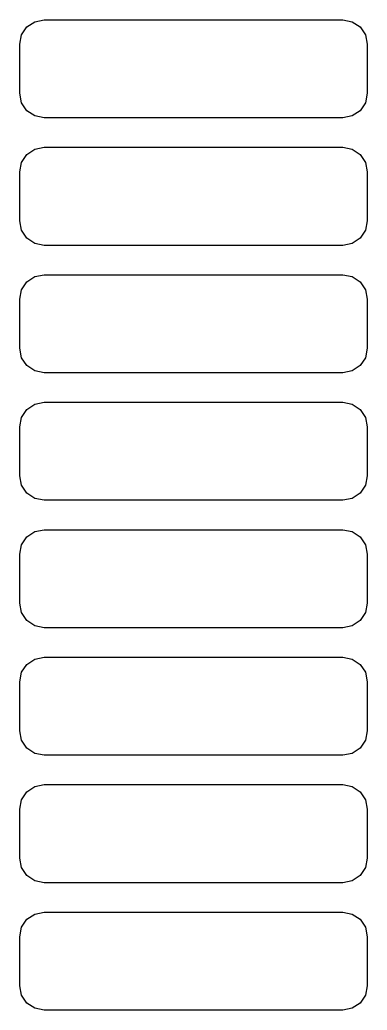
# Model space of a CAD drawing. Extents: x 2.97 to 5.83, y -3.9 to -2.1.
# Drawn here: x 3.8307 to 3.9006, y -3.0994 to -2.9006 of the extents above; entities that cross this region are included whole.
import ezdxf

# ---------------------------------------------------------------- set-up
doc = ezdxf.new("R2010")
doc.units = 0
doc.header["$MEASUREMENT"] = 0
doc.layers.add('BLACK', color=7, linetype='CONTINUOUS')

msp = doc.modelspace()

# ---------------------------------------------------------------- linework, layer by layer
at = {"layer": 'BLACK', "linetype": 'CONTINUOUS'}
for p, q in [((3.83375, -2.90097), (3.83563, -2.90059)), ((3.83563, -2.90059), (3.89567, -2.90059)), ((3.89567, -2.90059), (3.89755, -2.90097)), ((3.83108, -2.90363), (3.83215, -2.90203)), ((3.83215, -2.90203), (3.83375, -2.90097)), ((3.89755, -2.90097), (3.89915, -2.90203)), ((3.89915, -2.90203), (3.90022, -2.90363)), ((3.83071, -2.90551), (3.83108, -2.90363)), ((3.90022, -2.90363), (3.90059, -2.90551)), ((3.83071, -2.91535), (3.83071, -2.90551)), ((3.90059, -2.90551), (3.90059, -2.91535)), ((3.83108, -2.91724), (3.83071, -2.91535)), ((3.90059, -2.91535), (3.90022, -2.91724)), ((3.83215, -2.91883), (3.83108, -2.91724)), ((3.90022, -2.91724), (3.89915, -2.91883)), ((3.83375, -2.9199), (3.83215, -2.91883)), ((3.83563, -2.92028), (3.83375, -2.9199)), ((3.89567, -2.92028), (3.83563, -2.92028)), ((3.89755, -2.9199), (3.89567, -2.92028)), ((3.89915, -2.91883), (3.89755, -2.9199)), ((3.83215, -2.92762), (3.83375, -2.92656)), ((3.83375, -2.92656), (3.83563, -2.92618)), ((3.83563, -2.92618), (3.89567, -2.92618)), ((3.89567, -2.92618), (3.89755, -2.92656)), ((3.89755, -2.92656), (3.89915, -2.92762)), ((3.83108, -2.92922), (3.83215, -2.92762)), ((3.89915, -2.92762), (3.90022, -2.92922)), ((3.83071, -2.9311), (3.83108, -2.92922)), ((3.90022, -2.92922), (3.90059, -2.9311)), ((3.83071, -2.94094), (3.83071, -2.9311)), ((3.90059, -2.9311), (3.90059, -2.94094)), ((3.83108, -2.94283), (3.83071, -2.94094)), ((3.90059, -2.94094), (3.90022, -2.94283)), ((3.83215, -2.94442), (3.83108, -2.94283)), ((3.83375, -2.94549), (3.83215, -2.94442)), ((3.89915, -2.94442), (3.89755, -2.94549)), ((3.90022, -2.94283), (3.89915, -2.94442)), ((3.83563, -2.94587), (3.83375, -2.94549)), ((3.89567, -2.94587), (3.83563, -2.94587)), ((3.89755, -2.94549), (3.89567, -2.94587)), ((3.83215, -2.95321), (3.83375, -2.95215)), ((3.83375, -2.95215), (3.83563, -2.95177)), ((3.83563, -2.95177), (3.89567, -2.95177)), ((3.89567, -2.95177), (3.89755, -2.95215)), ((3.89755, -2.95215), (3.89915, -2.95321)), ((3.83108, -2.95481), (3.83215, -2.95321)), ((3.89915, -2.95321), (3.90022, -2.95481)), ((3.83071, -2.95669), (3.83108, -2.95481)), ((3.90022, -2.95481), (3.90059, -2.95669)), ((3.83071, -2.96654), (3.83071, -2.95669)), ((3.90059, -2.95669), (3.90059, -2.96654)), ((3.83108, -2.96842), (3.83071, -2.96654)), ((3.90059, -2.96654), (3.90022, -2.96842)), ((3.83215, -2.97002), (3.83108, -2.96842)), ((3.83375, -2.97108), (3.83215, -2.97002)), ((3.89915, -2.97002), (3.89755, -2.97108)), ((3.90022, -2.96842), (3.89915, -2.97002)), ((3.83563, -2.97146), (3.83375, -2.97108)), ((3.89567, -2.97146), (3.83563, -2.97146)), ((3.89755, -2.97108), (3.89567, -2.97146)), ((3.83215, -2.9788), (3.83375, -2.97774)), ((3.83375, -2.97774), (3.83563, -2.97736)), ((3.83563, -2.97736), (3.89567, -2.97736)), ((3.89567, -2.97736), (3.89755, -2.97774)), ((3.89755, -2.97774), (3.89915, -2.9788)), ((3.83108, -2.9804), (3.83215, -2.9788)), ((3.89915, -2.9788), (3.90022, -2.9804)), ((3.83071, -2.98228), (3.83108, -2.9804)), ((3.83071, -2.99213), (3.83071, -2.98228)), ((3.90022, -2.9804), (3.90059, -2.98228)), ((3.90059, -2.98228), (3.90059, -2.99213)), ((3.83108, -2.99401), (3.83071, -2.99213)), ((3.90059, -2.99213), (3.90022, -2.99401)), ((3.83215, -2.99561), (3.83108, -2.99401)), ((3.90022, -2.99401), (3.89915, -2.99561)), ((3.83375, -2.99667), (3.83215, -2.99561)), ((3.89915, -2.99561), (3.89755, -2.99667)), ((3.83563, -2.99705), (3.83375, -2.99667)), ((3.89567, -2.99705), (3.83563, -2.99705)), ((3.89755, -2.99667), (3.89567, -2.99705)), ((3.83215, -3.00439), (3.83375, -3.00333)), ((3.83375, -3.00333), (3.83563, -3.00295)), ((3.83563, -3.00295), (3.89567, -3.00295)), ((3.89567, -3.00295), (3.89755, -3.00333)), ((3.89755, -3.00333), (3.89915, -3.00439)), ((3.83071, -3.00787), (3.83108, -3.00599)), ((3.83108, -3.00599), (3.83215, -3.00439)), ((3.89915, -3.00439), (3.90022, -3.00599)), ((3.90022, -3.00599), (3.90059, -3.00787)), ((3.83071, -3.01772), (3.83071, -3.00787)), ((3.90059, -3.00787), (3.90059, -3.01772)), ((3.83108, -3.0196), (3.83071, -3.01772)), ((3.90059, -3.01772), (3.90022, -3.0196)), ((3.83215, -3.0212), (3.83108, -3.0196)), ((3.90022, -3.0196), (3.89915, -3.0212)), ((3.83375, -3.02226), (3.83215, -3.0212)), ((3.89915, -3.0212), (3.89755, -3.02226)), ((3.83563, -3.02264), (3.83375, -3.02226)), ((3.89567, -3.02264), (3.83563, -3.02264)), ((3.89755, -3.02226), (3.89567, -3.02264)), ((3.83108, -3.03158), (3.83215, -3.02998)), ((3.83215, -3.02998), (3.83375, -3.02892)), ((3.83375, -3.02892), (3.83563, -3.02854)), ((3.83563, -3.02854), (3.89567, -3.02854)), ((3.89567, -3.02854), (3.89755, -3.02892)), ((3.89755, -3.02892), (3.89915, -3.02998)), ((3.89915, -3.02998), (3.90022, -3.03158)), ((3.83071, -3.03346), (3.83108, -3.03158)), ((3.90022, -3.03158), (3.90059, -3.03346)), ((3.83071, -3.04331), (3.83071, -3.03346)), ((3.90059, -3.03346), (3.90059, -3.04331)), ((3.83108, -3.04519), (3.83071, -3.04331)), ((3.90059, -3.04331), (3.90022, -3.04519)), ((3.83215, -3.04679), (3.83108, -3.04519)), ((3.90022, -3.04519), (3.89915, -3.04679)), ((3.83375, -3.04785), (3.83215, -3.04679)), ((3.83563, -3.04823), (3.83375, -3.04785)), ((3.89755, -3.04785), (3.89567, -3.04823)), ((3.89915, -3.04679), (3.89755, -3.04785)), ((3.89567, -3.04823), (3.83563, -3.04823)), ((3.83108, -3.05717), (3.83215, -3.05558)), ((3.83215, -3.05558), (3.83375, -3.05451)), ((3.83375, -3.05451), (3.83563, -3.05413)), ((3.83563, -3.05413), (3.89567, -3.05413)), ((3.89567, -3.05413), (3.89755, -3.05451)), ((3.89755, -3.05451), (3.89915, -3.05558)), ((3.89915, -3.05558), (3.90022, -3.05717)), ((3.83071, -3.05906), (3.83108, -3.05717)), ((3.90022, -3.05717), (3.90059, -3.05906)), ((3.83071, -3.0689), (3.83071, -3.05906)), ((3.90059, -3.05906), (3.90059, -3.0689)), ((3.83108, -3.07078), (3.83071, -3.0689)), ((3.90059, -3.0689), (3.90022, -3.07078)), ((3.83215, -3.07238), (3.83108, -3.07078)), ((3.90022, -3.07078), (3.89915, -3.07238)), ((3.83375, -3.07344), (3.83215, -3.07238)), ((3.83563, -3.07382), (3.83375, -3.07344)), ((3.89755, -3.07344), (3.89567, -3.07382)), ((3.89915, -3.07238), (3.89755, -3.07344)), ((3.89567, -3.07382), (3.83563, -3.07382)), ((3.83375, -3.0801), (3.83563, -3.07972)), ((3.83563, -3.07972), (3.89567, -3.07972)), ((3.89567, -3.07972), (3.89755, -3.0801)), ((3.83108, -3.08276), (3.83215, -3.08117)), ((3.83215, -3.08117), (3.83375, -3.0801)), ((3.89755, -3.0801), (3.89915, -3.08117)), ((3.89915, -3.08117), (3.90022, -3.08276)), ((3.83071, -3.08465), (3.83108, -3.08276)), ((3.90022, -3.08276), (3.90059, -3.08465)), ((3.83071, -3.09449), (3.83071, -3.08465)), ((3.90059, -3.08465), (3.90059, -3.09449)), ((3.83108, -3.09637), (3.83071, -3.09449)), ((3.90059, -3.09449), (3.90022, -3.09637)), ((3.83215, -3.09797), (3.83108, -3.09637)), ((3.90022, -3.09637), (3.89915, -3.09797)), ((3.83375, -3.09903), (3.83215, -3.09797)), ((3.83563, -3.09941), (3.83375, -3.09903)), ((3.89567, -3.09941), (3.83563, -3.09941)), ((3.89755, -3.09903), (3.89567, -3.09941)), ((3.89915, -3.09797), (3.89755, -3.09903))]:
    msp.add_line(p, q, dxfattribs=at)

doc.saveas('drawing.dxf')
